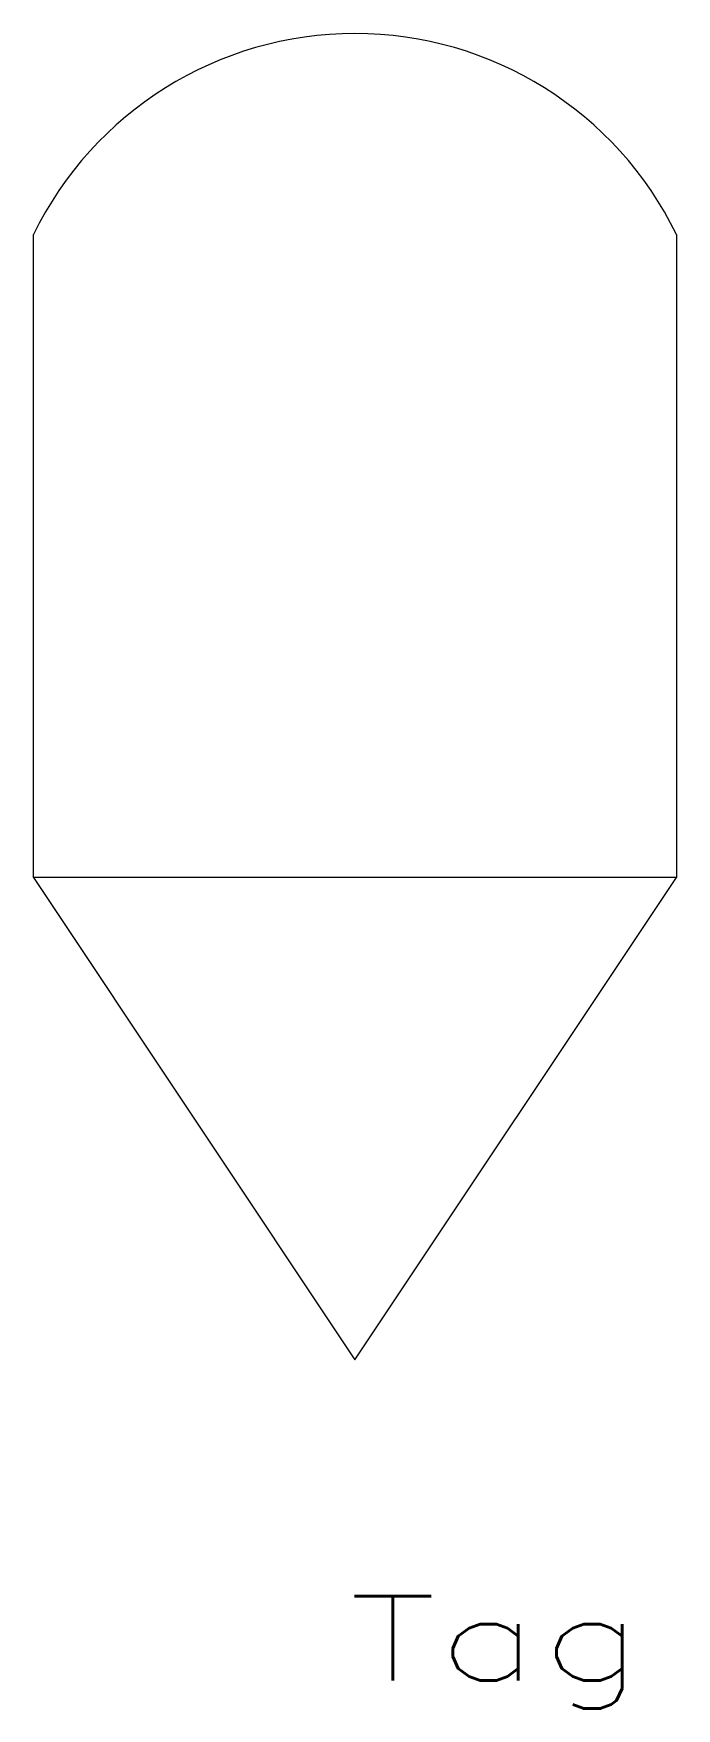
# Model space of a CAD drawing. Header units: inches. Extents: x -7.1 to 6.9, y -18.2 to 18.3.
import ezdxf
from ezdxf.enums import TextEntityAlignment as Align

# ---------------------------------------------------------------- set-up
doc = ezdxf.new("R2010")
doc.units = ezdxf.units.IN
doc.header["$MEASUREMENT"] = 0
doc.layers.get('0').update_dxf_attribs({"lineweight": 0})
doc.layers.add('1', color=7, linetype='Continuous', lineweight=0)
doc.styles.get("Standard").update_dxf_attribs({"font": 'TXT.SHX'})

msp = doc.modelspace()

# ---------------------------------------------------------------- linework, layer by layer
at = {"layer": '1', "color": 7, "linetype": 'Continuous'}
for p, q in [((-7.058, -0.082), (-7.058, 13.912)), ((6.936, 13.912), (6.936, -0.082)), ((6.936, -0.082), (-7.058, -0.082)), ((-7.058, -0.082), (-0.061, -10.577)), ((-0.061, -10.577), (6.936, -0.082))]:
    msp.add_line(p, q, dxfattribs=at)
msp.add_arc((-0.061, 10.501), 7.784, 25.9892, 154.0108, dxfattribs=at)

# ---------------------------------------------------------------- texts
at = {"color": 7, "linetype": 'Continuous', "width": 1.361111}
msp.add_text('Tag', height=1.8327, dxfattribs=at).set_placement((-0.188, -17.558), (6.226, -17.558), align=Align.FIT)

doc.saveas('drawing.dxf')
